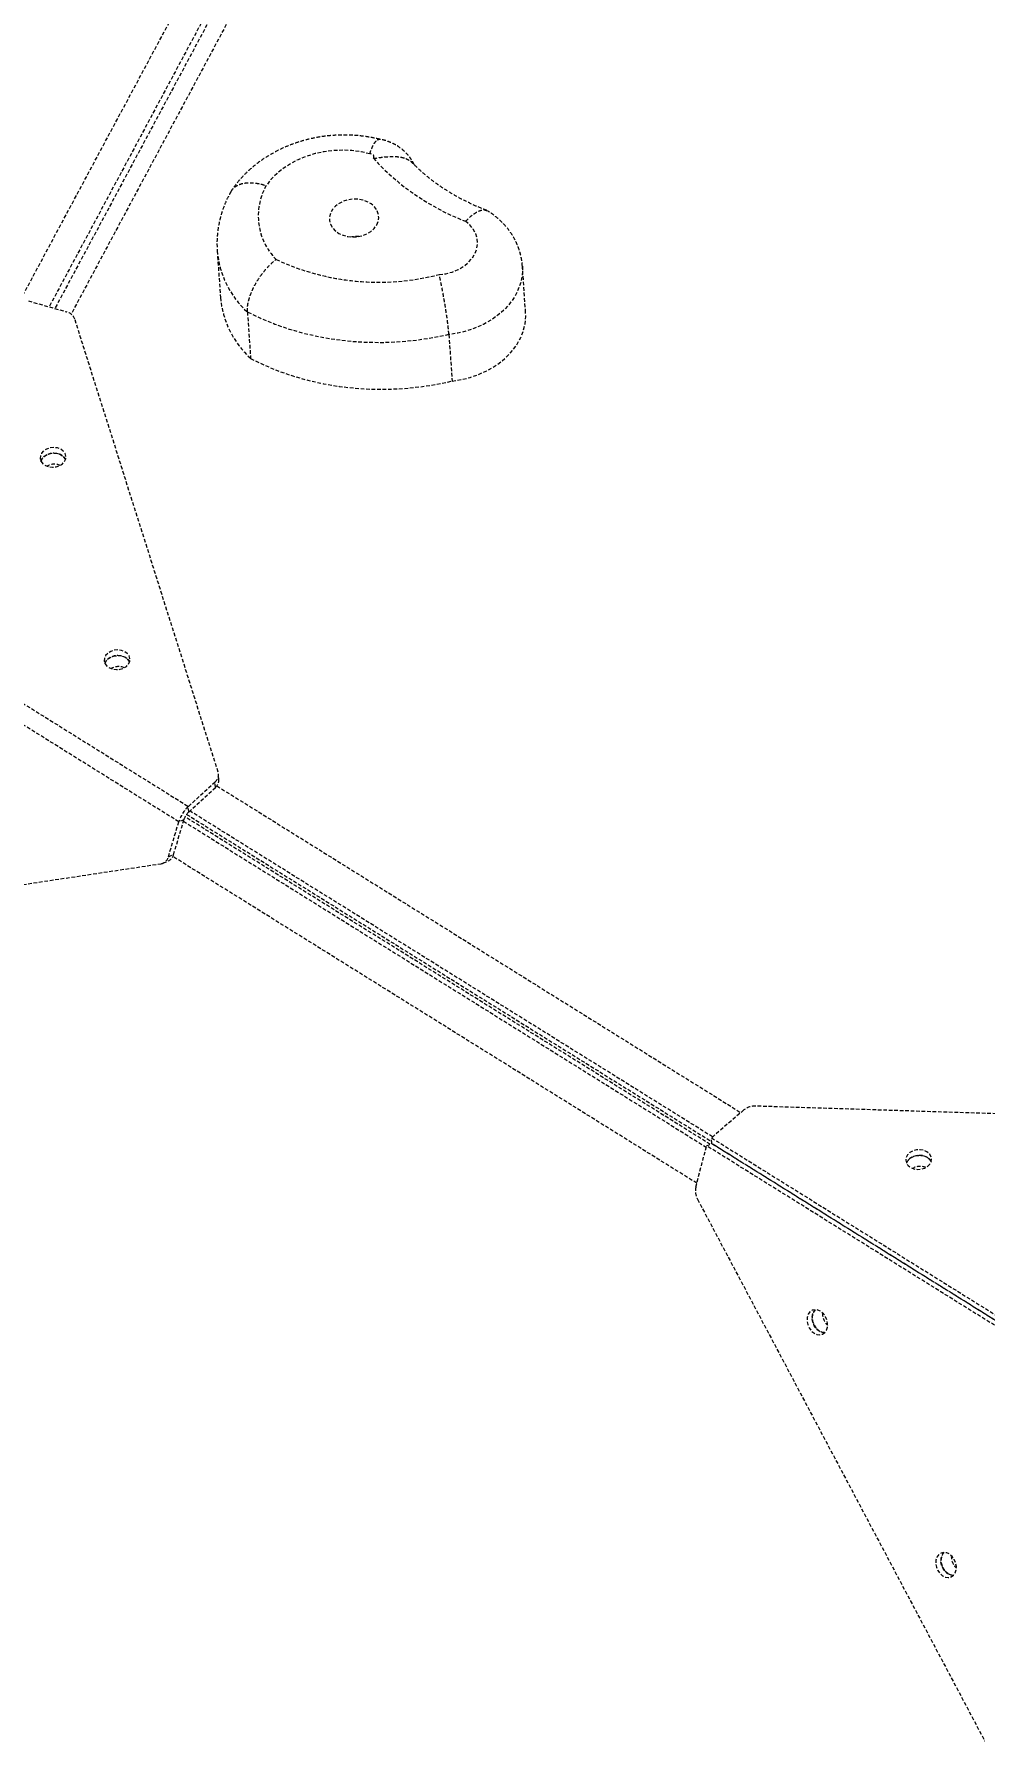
# Model space of a CAD drawing. Header units: millimetres. Extents: x -4077 to 3684, y -3420 to 2611.
# Drawn here: x 196 to 527, y -70 to 527 of the extents above; entities that cross this region are included whole.
import ezdxf

# ---------------------------------------------------------------- set-up
doc = ezdxf.new("R2010")
doc.units = ezdxf.units.MM
doc.linetypes.add('HIDDEN', pattern=[1.905, 1.27, -0.635])
for name, color, linetype in [('DIKOM_ОБЪЕКТ', 7, 'Continuous'), ('DIKOM_РАЗМЕР_ЗОНА', 7, 'Continuous'), ('DIKOM_РАЗМЕР_ОБЪЕКТА', 7, 'Continuous')]:
    doc.layers.add(name, color=color, linetype=linetype)
doc.styles.add('style1', font='arialbd.ttf', dxfattribs={"width": 0.8})
doc.dimstyles.new('1-50', dxfattribs={"dimtxt": 300, "dimasz": 200, "dimexe": 100, "dimexo": 0, "dimgap": 100, "dimtad": 1, "dimtxsty": 'style1', "dimcen": 200, "dimclrd": 7, "dimclre": 7, "dimclrt": 7, "dimadec": 1, "dimazin": 2, "dimtfac": 1, "dimtmove": 0, "dimatfit": 2, "dimfxl": 0, "dimlwd": 25, "dimlwe": 18, "dimarcsym": 0})

# ---------------------------------------------------------------- blocks, each defined once
blk = doc.blocks.new('*D0')
at = {"layer": 'Defpoints', "color": 0, "transparency": 16777216}
for p in [(223.24, 1107.53), (-2045.08, -653.43), (871.98, -653.43)]:
    blk.add_point(p, dxfattribs=at)
at = {"layer": 'DIKOM_РАЗМЕР_ОБЪЕКТА', "color": 7, "lineweight": 18, "transparency": 16777216}
for p, q in [((223.24, 1107.53), (-2145.08, 1107.53)), ((871.98, -653.43), (-2145.08, -653.43))]:
    blk.add_line(p, q, dxfattribs=at)
at = {"layer": 'DIKOM_РАЗМЕР_ОБЪЕКТА', "color": 7, "lineweight": 25, "transparency": 16777216}
blk.add_line((-2045.08, 907.53), (-2045.08, -453.43), dxfattribs=at)
at = {"layer": 'DIKOM_РАЗМЕР_ОБЪЕКТА', "color": 7, "transparency": 16777216}
for points in [[(-2078.42, 907.53), (-2011.75, 907.53), (-2045.08, 1107.53)], [(-2078.42, -453.43), (-2011.75, -453.43), (-2045.08, -653.43)]]:
    blk.add_solid(points, dxfattribs=at)
at = {"layer": 'DIKOM_РАЗМЕР_ОБЪЕКТА', "color": 7, "transparency": 16777216, "insert": (-2298.26, 227.05), "char_height": 300, "attachment_point": 5, "rotation": 90, "style": 'style1'}
blk.add_mtext('{\\fArial|b0|i0|c204|p34;1780}', dxfattribs=at)
blk = doc.blocks.new('*D1')
at = {"layer": 'Defpoints', "color": 0, "transparency": 16777216}
for p in [(1340.73, 88.5), (-1708.32, 11.5), (1340.73, -1149.05)]:
    blk.add_point(p, dxfattribs=at)
at = {"layer": 'DIKOM_РАЗМЕР_ОБЪЕКТА', "color": 7, "lineweight": 18, "transparency": 16777216}
for p, q in [((1340.73, 88.5), (1340.73, -1249.05)), ((-1708.32, 11.5), (-1708.32, -1249.05))]:
    blk.add_line(p, q, dxfattribs=at)
at = {"layer": 'DIKOM_РАЗМЕР_ОБЪЕКТА', "color": 7, "lineweight": 25, "transparency": 16777216}
blk.add_line((-1508.32, -1149.05), (1140.73, -1149.05), dxfattribs=at)
at = {"layer": 'DIKOM_РАЗМЕР_ОБЪЕКТА', "color": 7, "transparency": 16777216}
for points in [[(-1508.32, -1115.72), (-1508.32, -1182.39), (-1708.32, -1149.05)], [(1140.73, -1115.72), (1140.73, -1182.39), (1340.73, -1149.05)]]:
    blk.add_solid(points, dxfattribs=at)
at = {"layer": 'DIKOM_РАЗМЕР_ОБЪЕКТА', "color": 7, "transparency": 16777216, "insert": (-183.79, -895.78), "char_height": 300, "attachment_point": 5, "style": 'style1'}
blk.add_mtext('{\\fArial|b0|i0|c204|p34;3050}', dxfattribs=at)
blk = doc.blocks.new('*D2')
at = {"layer": 'Defpoints', "color": 0, "transparency": 16777216}
for p in [(3683.6, 50.11), (-3206.35, -308.67), (3683.6, -3320.17)]:
    blk.add_point(p, dxfattribs=at)
at = {"layer": 'DIKOM_РАЗМЕР_ЗОНА', "color": 7, "lineweight": 18, "transparency": 16777216}
for p, q in [((3683.6, 50.11), (3683.6, -3420.17)), ((-3206.35, -308.67), (-3206.35, -3420.17))]:
    blk.add_line(p, q, dxfattribs=at)
at = {"layer": 'DIKOM_РАЗМЕР_ЗОНА', "color": 7, "lineweight": 25, "transparency": 16777216}
blk.add_line((-3006.35, -3320.17), (3483.6, -3320.17), dxfattribs=at)
at = {"layer": 'DIKOM_РАЗМЕР_ЗОНА', "color": 7, "transparency": 16777216}
for points in [[(-3006.35, -3286.84), (-3006.35, -3353.5), (-3206.35, -3320.17)], [(3483.6, -3286.84), (3483.6, -3353.5), (3683.6, -3320.17)]]:
    blk.add_solid(points, dxfattribs=at)
at = {"layer": 'DIKOM_РАЗМЕР_ЗОНА', "color": 7, "transparency": 16777216, "insert": (474.26, -3067), "char_height": 300, "attachment_point": 5, "style": 'style1'}
blk.add_mtext('{\\fArial|b0|i0|c204|p34;6900}', dxfattribs=at)
blk = doc.blocks.new('*D3')
at = {"layer": 'Defpoints', "color": 0, "transparency": 16777216}
for p in [(-3626.93, 2611.22), (1348.49, 2611.22), (1348.49, -2791.94)]:
    blk.add_point(p, dxfattribs=at)
at = {"layer": 'DIKOM_РАЗМЕР_ЗОНА', "color": 7, "lineweight": 18, "transparency": 16777216}
for p, q in [((1348.49, 2611.22), (-3726.93, 2611.22)), ((1348.49, -2791.94), (-3726.93, -2791.94))]:
    blk.add_line(p, q, dxfattribs=at)
at = {"layer": 'DIKOM_РАЗМЕР_ЗОНА', "color": 7, "lineweight": 25, "transparency": 16777216}
blk.add_line((-3626.93, -2591.94), (-3626.93, 2411.22), dxfattribs=at)
at = {"layer": 'DIKOM_РАЗМЕР_ЗОНА', "color": 7, "transparency": 16777216}
for points in [[(-3660.26, 2411.22), (-3593.59, 2411.22), (-3626.93, 2611.22)], [(-3660.26, -2591.94), (-3593.59, -2591.94), (-3626.93, -2791.94)]]:
    blk.add_solid(points, dxfattribs=at)
at = {"layer": 'DIKOM_РАЗМЕР_ЗОНА', "color": 7, "transparency": 16777216, "insert": (-3880.1, 379.28), "char_height": 300, "attachment_point": 5, "rotation": 90, "style": 'style1'}
blk.add_mtext('{\\fArial|b0|i0|c204|p34;5400}', dxfattribs=at)

msp = doc.modelspace()

# ---------------------------------------------------------------- linework, layer by layer
at = {"layer": 'DIKOM_ОБЪЕКТ', "color": 7, "linetype": 'HIDDEN', "lineweight": 15}
for p, q in [((191.307, 434.045), (278.772, 597.153)), ((293.009, 602.667), (201.33, 431.699)), ((295.015, 602.091), (203.336, 431.123)), ((300.834, 600.475), (208.976, 429.175)), ((259.865, 451.178), (260.984, 434.993)), ((367.243, 429.706), (366.124, 445.891)), ((194.102, 433.778), (207.333, 429.973)), ((270.376, 429.926), (271.495, 413.741)), ((260.183, 269.759), (210.275, 427.427)), ((340.527, 422.043), (341.646, 405.859)), ((138.562, 327.132), (249.807, 257.798)), ((246.47, 252.444), (135.225, 321.778)), ((260.448, 267.134), (260.314, 269.077)), ((249.807, 257.798), (259.121, 266.367)), ((249.941, 255.856), (259.255, 264.424)), ((259.255, 264.424), (259.121, 266.367)), ((259.738, 264.949), (442.196, 151.224)), ((249.941, 255.856), (249.807, 257.798)), ((242.879, 240.308), (246.47, 252.444)), ((244.682, 241.043), (248.273, 253.179)), ((248.273, 253.179), (246.47, 252.444)), ((248.114, 252.642), (430.133, 139.19)), ((431.516, 140.187), (248.67, 254.154)), ((249.224, 255.047), (432.075, 141.078)), ((432.357, 142.76), (250.332, 256.215)), ((240.971, 238.043), (242.773, 238.778)), ((242.879, 240.308), (244.682, 241.043)), ((426.866, 126.63), (244.411, 240.353)), ((77.236, 213.289), (240.301, 237.86)), ((443.246, 152.128), (431.981, 142.436)), ((660.634, 146.707), (447.324, 153.468)), ((426.518, 125.292), (430.259, 139.674)), ((430.259, 139.674), (432.062, 140.409)), ((541.819, 70.136), (430.259, 139.674)), ((431.981, 142.436), (543.541, 72.898)), ((432.115, 140.494), (431.981, 142.436)), ((543.622, 70.87), (432.062, 140.409)), ((432.115, 140.494), (543.675, 70.955)), ((427.11, 121.04), (527.111, -67.498))]:
    msp.add_line(p, q, dxfattribs=at)
at = {"layer": 'DIKOM_ОБЪЕКТ', "color": 7, "linetype": 'HIDDEN', "lineweight": 15, "flags": 128}
for points in [[(313.02, 484.963), (309.955, 485.66), (306.794, 486.087), (303.576, 486.24), (300.343, 486.117), (297.134, 485.719), (293.99, 485.051), (290.95, 484.122), (288.052, 482.943), (285.334, 481.529), (282.828, 479.898), (280.566, 478.071), (278.577, 476.069), (276.886, 473.919)], [(314.233, 483.42), (314.371, 483.68), (314.417, 483.955), (314.368, 484.227), (314.228, 484.478), (314.005, 484.689), (313.716, 484.847), (313.38, 484.941), (313.02, 484.963)], [(315.406, 460.215), (315.939, 461.496), (316.128, 462.823), (315.963, 464.142), (315.452, 465.398), (314.616, 466.541), (313.489, 467.523), (312.118, 468.304), (310.558, 468.852), (308.872, 469.145), (307.132, 469.171), (305.406, 468.928), (303.767, 468.427), (302.281, 467.689), (301.009, 466.742), (300.003, 465.627), (299.304, 464.389), (298.942, 463.078), (298.93, 461.748), (299.269, 460.454), (299.946, 459.249), (300.933, 458.181), (302.188, 457.295), (303.662, 456.627), (305.293, 456.204), (307.015, 456.044), (308.757, 456.153), (310.448, 456.526), (312.019, 457.149), (313.405, 457.996), (314.55, 459.032), (315.406, 460.215)], [(337.167, 442.965), (339.463, 443.259), (341.679, 443.837), (343.753, 444.682), (345.628, 445.771), (347.255, 447.075), (348.587, 448.557), (349.588, 450.178), (350.232, 451.892), (350.5, 453.653), (350.385, 455.413), (349.891, 457.123), (349.03, 458.736), (347.827, 460.209), (346.313, 461.501)], [(309.249, 456.233), (308.027, 456.223), (306.666, 456.055)], [(366.124, 445.89), (366.163, 444.489), (365.949, 442.035), (365.38, 439.604), (364.464, 437.226), (363.211, 434.93), (361.638, 432.744), (359.763, 430.696), (357.61, 428.811), (355.205, 427.112), (352.577, 425.619), (349.76, 424.352), (346.788, 423.326), (343.698, 422.553), (340.527, 422.043)], [(340.527, 422.043), (335.001, 420.902), (329.4, 420.05), (323.75, 419.491), (318.077, 419.228), (312.409, 419.262), (306.773, 419.593), (301.194, 420.22), (295.699, 421.14), (290.315, 422.347), (285.066, 423.838), (279.977, 425.603), (275.073, 427.636), (270.376, 429.926)], [(341.646, 405.859), (344.817, 406.368), (347.907, 407.141), (350.879, 408.167), (353.696, 409.435), (356.324, 410.927), (358.729, 412.626), (360.882, 414.512), (362.757, 416.56), (364.33, 418.745), (365.583, 421.041), (366.499, 423.419), (367.067, 425.85), (367.282, 428.304), (367.243, 429.706)], [(271.495, 413.741), (276.192, 411.451), (281.096, 409.418), (286.185, 407.653), (291.434, 406.163), (296.818, 404.955), (302.313, 404.036), (307.892, 403.409), (313.528, 403.077), (319.196, 403.043), (324.869, 403.306), (330.519, 403.865), (336.12, 404.717), (341.646, 405.859)], [(198.292, 379.843), (198.225, 378.867), (198.52, 377.927), (199.155, 377.098), (200.076, 376.448), (201.211, 376.029), (202.466, 375.877), (203.74, 376.001), (204.93, 376.394), (205.94, 377.022), (206.688, 377.836), (207.112, 378.768), (207.179, 379.744), (206.884, 380.685), (206.25, 381.513), (205.328, 382.163), (204.194, 382.582), (202.939, 382.735), (201.664, 382.61), (200.474, 382.217), (199.464, 381.589), (198.717, 380.776), (198.292, 379.843)], [(207.065, 378.606), (206.95, 378.828), (206.283, 379.641), (205.335, 380.268), (204.183, 380.66), (202.921, 380.784), (201.651, 380.629), (200.475, 380.21), (199.49, 379.559), (198.774, 378.73), (198.458, 378.054)], [(198.465, 378.037), (198.851, 378.833), (199.599, 379.647), (200.608, 380.275), (201.799, 380.668), (203.073, 380.792), (204.328, 380.639), (205.463, 380.221), (206.384, 379.571), (207.018, 378.742), (207.073, 378.632)], [(220.595, 309.385), (220.528, 308.409), (220.823, 307.468), (221.458, 306.64), (222.379, 305.99), (223.514, 305.571), (224.769, 305.418), (226.043, 305.543), (227.233, 305.935), (228.243, 306.564), (228.991, 307.377), (229.415, 308.31), (229.482, 309.286), (229.187, 310.226), (228.553, 311.055), (227.631, 311.705), (226.497, 312.123), (225.242, 312.276), (223.967, 312.152), (222.777, 311.759), (221.767, 311.131), (221.02, 310.317), (220.595, 309.385)], [(229.37, 308.152), (229.258, 308.367), (228.591, 309.179), (227.643, 309.807), (226.491, 310.199), (225.229, 310.322), (223.958, 310.168), (222.783, 309.749), (221.797, 309.098), (221.082, 308.268), (220.764, 307.588)], [(220.768, 307.579), (221.154, 308.375), (221.901, 309.188), (222.911, 309.817), (224.102, 310.209), (225.376, 310.334), (226.631, 310.181), (227.765, 309.763), (228.687, 309.113), (229.321, 308.284), (229.376, 308.173)], [(507.177, 132.435), (507.982, 133.216), (508.475, 134.131), (508.615, 135.104), (508.392, 136.058), (507.822, 136.915), (506.952, 137.606), (505.854, 138.074), (504.615, 138.281), (503.336, 138.212), (502.121, 137.871), (501.068, 137.286), (500.262, 136.505), (499.769, 135.591), (499.629, 134.617), (499.853, 133.663), (500.423, 132.806), (501.292, 132.116), (502.391, 131.648), (503.63, 131.44), (504.909, 131.509), (506.124, 131.85), (507.177, 132.435)], [(508.491, 134.18), (508.387, 134.378), (507.72, 135.191), (506.772, 135.818), (505.62, 136.21), (504.358, 136.334), (503.087, 136.18), (501.912, 135.76), (500.926, 135.109), (500.211, 134.28), (499.889, 133.586)], [(501.202, 135.344), (502.255, 135.929), (503.47, 136.27), (504.749, 136.339), (505.988, 136.131), (507.087, 135.663), (507.956, 134.973), (508.493, 134.187)], [(470.577, 74.094), (471.391, 74.644), (471.998, 75.486), (472.348, 76.551), (472.413, 77.753), (472.188, 78.994), (471.69, 80.175), (470.96, 81.198), (470.058, 81.981), (469.056, 82.462), (468.035, 82.6), (467.079, 82.386), (466.264, 81.835), (465.658, 80.993), (465.308, 79.928), (465.243, 78.726), (465.468, 77.485), (465.966, 76.305), (466.696, 75.281), (467.598, 74.498), (468.6, 74.017), (469.62, 73.879), (470.577, 74.094)], [(471.357, 74.612), (470.403, 74.752), (469.401, 75.232), (468.499, 76.016), (467.769, 77.039), (467.271, 78.219), (467.046, 79.461), (467.111, 80.662), (467.461, 81.728), (468.067, 82.57), (468.101, 82.602)], [(468.126, 82.602), (467.632, 81.996), (467.202, 80.988), (467.052, 79.816), (467.193, 78.576), (467.614, 77.368), (468.281, 76.289), (469.14, 75.428), (470.121, 74.853), (471.145, 74.612), (471.351, 74.606)], [(515.395, -10.405), (516.209, -9.854), (516.816, -9.012), (517.166, -7.947), (517.231, -6.745), (517.006, -5.504), (516.508, -4.324), (515.778, -3.301), (514.876, -2.517), (513.874, -2.037), (512.854, -1.898), (511.897, -2.113), (511.083, -2.664), (510.476, -3.506), (510.126, -4.571), (510.061, -5.773), (510.286, -7.014), (510.784, -8.194), (511.514, -9.217), (512.416, -10.001), (513.418, -10.482), (514.439, -10.62), (515.395, -10.405)], [(516.176, -9.887), (515.221, -9.747), (514.219, -9.266), (513.317, -8.483), (512.587, -7.459), (512.089, -6.279), (511.864, -5.038), (511.929, -3.836), (512.279, -2.771), (512.886, -1.929), (512.92, -1.896)], [(512.947, -1.896), (512.456, -2.5), (512.027, -3.508), (511.876, -4.679), (512.017, -5.919), (512.438, -7.128), (513.105, -8.206), (513.964, -9.068), (514.945, -9.643), (515.969, -9.884), (516.172, -9.89)]]:
    msp.add_lwpolyline(points, dxfattribs=at)
at = {"layer": 'DIKOM_ОБЪЕКТ', "color": 7, "linetype": 'HIDDEN', "lineweight": 15}
for centre, radius, start, end in [((376.978, 540.82), 85.039, 222.452097, 248.863099), ((295.876, 463.382), 21.717, 150.976714, 224.331133), ((292.048, 453.869), 32.295, 184.669804, 227.849492), ((316.069, 524.893), 84.601, 245.019294, 284.441026), ((206.41, 425.934), 4.143, 21.12842, 77.135937), ((293.663, 437.931), 32.811, 185.136537, 227.496801), ((203.205, 371.792), 5.153, 67.038388, 120.671272), ((225.513, 301.33), 5.154, 67.111053, 120.652042), ((257.048, 268.878), 3.256, 309.526209, 15.680783), ((257.033, 267.02), 3.417, 310.565419, 1.919719), ((258.387, 248.733), 12.482, 133.426111, 162.704959), ((254.231, 251.324), 6.241, 133.427212, 162.704827), ((239.711, 241.063), 3.257, 280.4536, 346.603864), ((241.437, 241.84), 3.341, 293.575972, 346.193275), ((447.043, 147.451), 6.024, 87.322452, 129.071511), ((503.118, 132.533), 3.402, 124.288292, 161.868882), ((504.642, 127.343), 5.152, 67.209748, 120.692919), ((432.387, 123.942), 6.022, 167.048279, 208.808673), ((475.812, 81.073), 5.154, 175.369144, 228.830701), ((520.638, -3.422), 5.155, 175.466947, 228.739101)]:
    msp.add_arc(centre, radius, start, end, dxfattribs=at)
for points, knots in [([(316.452, 490.024), (316.263, 490.074), (314.883, 490.437), (312.245, 490.925), (308.532, 491.388), (304.771, 491.57), (300.996, 491.485), (297.23, 491.131), (293.501, 490.509), (289.833, 489.621), (286.253, 488.471), (282.788, 487.064), (279.464, 485.407), (276.308, 483.508), (273.349, 481.38), (270.612, 479.039), (268.129, 476.499), (266.231, 474.207), (265.228, 472.734), (264.877, 472.218)], [0, 0, 0, 0, 0.0100414, 0.0734549, 0.1369068, 0.200446, 0.2640611, 0.3277519, 0.3915278, 0.455395, 0.5193615, 0.5834165, 0.6475272, 0.7116394, 0.7756662, 0.8395039, 0.9030251, 0.9660997, 1, 1, 1, 1]), ([(313.02, 484.963), (313.023, 484.973), (313.232, 485.822), (313.748, 487.14), (314.51, 488.58), (315.195, 489.488), (315.84, 490.023), (316.209, 490.03), (316.391, 490.033)], [0, 0, 0, 0, 0.00298005, 0.25355796, 0.44054295, 0.63296617, 0.8198325, 1, 1, 1, 1]), ([(328.443, 481.239), (328.421, 481.291), (328.123, 482.004), (327.303, 483.256), (325.995, 484.941), (324.457, 486.416), (322.748, 487.678), (320.882, 488.716), (318.879, 489.485), (317.364, 489.922), (316.517, 490.012), (316.39, 490.025)], [0, 0, 0, 0, 0.010865, 0.1495441, 0.2870284, 0.4237819, 0.5603389, 0.6972999, 0.8353445, 0.9751597, 1, 1, 1, 1]), ([(314.233, 483.42), (314.241, 483.421), (314.891, 483.455), (316.197, 483.64), (318.237, 483.913), (320.381, 484.087), (322.502, 484.038), (324.43, 483.727), (326.059, 483.132), (327.204, 482.476), (327.664, 481.941), (327.802, 481.781)], [0, 0, 0, 0, 0.0014767, 0.1112516, 0.2250594, 0.3672479, 0.5135919, 0.6545618, 0.7995376, 0.939921, 1, 1, 1, 1]), ([(353.687, 465.277), (353.128, 465.495), (351.159, 466.263), (347.899, 467.717), (343.988, 469.7), (340.28, 471.855), (336.781, 474.166), (333.509, 476.626), (330.499, 479.173), (328.715, 480.952), (327.843, 481.821)], [0, 0, 0, 0, 0.0537854, 0.1895035, 0.3251991, 0.4609647, 0.5968736, 0.733024, 0.8695322, 1, 1, 1, 1]), ([(264.681, 471.902), (264.365, 471.329), (263.48, 469.719), (262.275, 466.971), (261.15, 463.665), (260.351, 460.306), (259.886, 456.925), (259.719, 453.899), (259.844, 452.015), (259.894, 451.255)], [0, 0, 0, 0, 0.0902215, 0.2534436, 0.4155016, 0.5760184, 0.735165, 0.8931922, 1, 1, 1, 1]), ([(264.699, 471.892), (264.907, 472.229), (265.372, 472.98), (266.508, 473.848), (267.998, 474.523), (269.754, 474.895), (271.746, 474.967), (274.097, 474.71), (275.862, 474.262), (276.862, 473.927), (276.886, 473.919)], [0, 0, 0, 0, 0.1149436, 0.2566874, 0.3944639, 0.5362232, 0.6740749, 0.8159113, 0.9956381, 1, 1, 1, 1]), ([(346.313, 461.501), (346.323, 461.511), (347.009, 462.225), (348.196, 463.327), (349.806, 464.481), (351.159, 465.17), (352.388, 465.477), (353.367, 465.453), (353.852, 465.162), (354.047, 465.045)], [0, 0, 0, 0, 0.00315846, 0.2244872, 0.38810709, 0.55640755, 0.71930264, 0.88688327, 1, 1, 1, 1]), ([(366.118, 445.891), (366.033, 446.753), (365.859, 448.508), (365.209, 451.091), (364.28, 453.615), (363.065, 456.02), (361.584, 458.285), (359.851, 460.395), (357.875, 462.324), (355.935, 463.892), (354.6, 464.726), (354.059, 465.064)], [0, 0, 0, 0, 0.110817, 0.2255538, 0.3399513, 0.4543963, 0.5692693, 0.6849278, 0.801676, 0.9197559, 1, 1, 1, 1]), ([(270.376, 429.926), (270.367, 430.483), (270.348, 431.612), (270.692, 433.552), (271.304, 435.629), (272.184, 437.771), (273.316, 439.949), (274.654, 442.072), (276.188, 444.114), (278.065, 446.229), (279.498, 447.535), (280.331, 448.198), (280.341, 448.206)], [0, 0, 0, 0, 0.1043085, 0.2116562, 0.315963, 0.4232772, 0.5279889, 0.635676, 0.7413965, 0.850101, 0.9982884, 1, 1, 1, 1]), ([(340.527, 422.043), (340.483, 422.61), (340.392, 423.76), (340.16, 425.826), (339.863, 428.097), (339.508, 430.497), (339.103, 432.995), (338.667, 435.48), (338.209, 437.925), (337.702, 440.473), (337.355, 442.107), (337.17, 442.952), (337.167, 442.965)], [0, 0, 0, 0, 0.1053875, 0.2138285, 0.3192139, 0.4276511, 0.533136, 0.6416652, 0.747423, 0.8562248, 0.9978492, 1, 1, 1, 1])]:
    msp.add_open_spline(points, degree=3, knots=knots, dxfattribs=at)

# ---------------------------------------------------------------- dimensions: what is measured, and where the dimension line sits
at = {"layer": 'DIKOM_РАЗМЕР_ЗОНА'}
dim = msp.add_linear_dim(base=(-3626.927, 2611.221), p1=(1348.49, -2791.939), p2=(1348.49, 2611.221), angle=90, text='{\\fArial|b0|i0|c204|p34;5400}', dimstyle='1-50', dxfattribs=at)
dim.commit()
dim.dimension.update_dxf_attribs({"geometry": '*D3', "text_midpoint": (-3626.927, 379.285), "dimtype": 160})
dim = msp.add_linear_dim(base=(3683.596, -3320.169), p1=(-3206.352, -308.669), p2=(3683.596, 50.109), text='{\\fArial|b0|i0|c204|p34;6900}', dimstyle='1-50', dxfattribs=at)
dim.commit()
dim.dimension.update_dxf_attribs({"geometry": '*D2', "text_midpoint": (474.264, -3320.169), "dimtype": 160})
at = {"layer": 'DIKOM_РАЗМЕР_ОБЪЕКТА'}
dim = msp.add_linear_dim(base=(-2045.084, -653.434), p1=(223.238, 1107.531), p2=(871.98, -653.434), angle=90, text='{\\fArial|b0|i0|c204|p34;1780}', dimstyle='1-50', dxfattribs=at)
dim.commit()
dim.dimension.update_dxf_attribs({"geometry": '*D0', "text_midpoint": (-2045.084, 227.048), "dimtype": 160})
dim = msp.add_linear_dim(base=(1340.735, -1149.052), p1=(-1708.316, 11.502), p2=(1340.735, 88.5), text='{\\fArial|b0|i0|c204|p34;3050}', dimstyle='1-50', dxfattribs=at)
dim.commit()
dim.dimension.update_dxf_attribs({"geometry": '*D1', "text_midpoint": (-183.791, -1149.052), "dimtype": 160})

doc.saveas('drawing.dxf')
